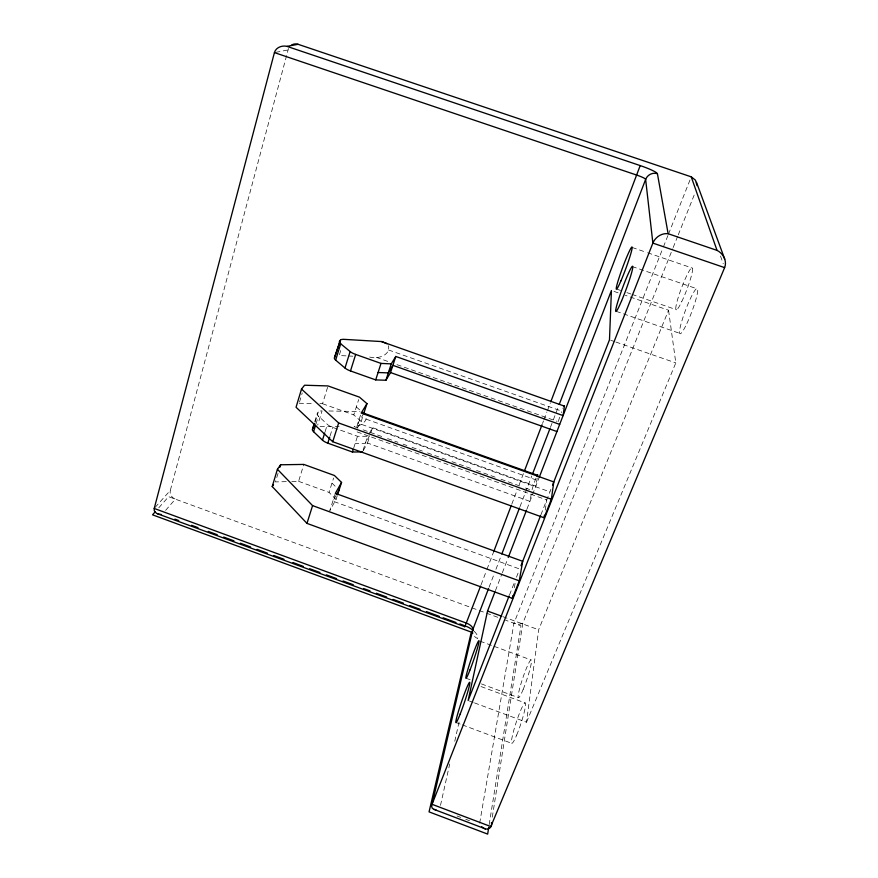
<?xml version="1.0" encoding="UTF-8"?>
<svg xmlns="http://www.w3.org/2000/svg" width="878" height="878" viewBox="0 0 878 878"><rect width="100%" height="100%" fill="white"/><g stroke="black" fill="none" stroke-linecap="round" stroke-linejoin="round"><path stroke-width="0.66" stroke-dasharray="4.39 3.29" d="M474.482 702.894L526.504 722.243L538.653 629.767L668.553 310.23L625.388 295.337M545.227 510.118L546.742 499.933L355.327 431.274M492.295 817.133L522.838 623.204L672.658 248.825M489.167 824.629L520.95 625.805L505.519 620.153M479.684 823.125L513.948 623.237L662.945 248.057M537.237 478.049L535.821 486.127L372.524 427.652L368.859 434.127M514.31 587.722L515.518 581.049M531.267 494.018L529.939 501.371L367.498 443.039L362.537 451.929L367.641 436.289L357.489 436.278L332.751 427.399A8.923 3.38 17.4 0 1 327.384 424.403L318.407 416.084A8.835 3.314 17.2 0 1 317.397 413.22L318.264 412.001A8.813 3.292 17.2 0 1 322.072 410.893L317.693 425.073M440.493 805.367L449.712 763.981M454.771 741.284L459.227 721.255M155.132 507.374L170.31 490.418L288.105 49.914A8.648 8.045 77.2 0 1 288.642 48.466M278.041 473.352L275.462 481.923L286.349 481.638M299.53 401.97L302.241 392.949M357.95 427.981L354.086 426.587L358.63 425.841L362.713 423.69L365.511 420.606L366.466 417.116M314.763 421.627L317.397 413.22M315.07 422.351L318.264 412.001M315.992 423.898L318.407 416.084M291.792 481.506L298.597 481.331L303.81 464.418M319.932 403.671L322.533 403.715L327.626 387.209M340.719 350.552L339.182 355.535L347.128 355.919M325.123 431.669L327.384 424.403M330.095 435.894L332.751 427.399M366.159 419.157L535.382 479.684M369.671 357.028C376.871 359.541 391.061 355.458 388.416 345.68M335.363 493.348L329.799 510.634L336.065 499.395L329.03 492.371L333.618 478.027M357.291 428.014L361.198 421.484L353.79 414.899L358.685 399.6M356.83 426.609L361.187 413.077M336.065 499.395L337.185 495.905M361.198 421.484L363.042 415.766M353.604 448.318L357.489 436.278M367.498 443.039L369.857 435.795M371.01 432.272L372.524 427.652M481.1 584.737L486.467 570.656M486.95 569.383L493.776 551.461M511.808 504.115L517.175 490.034M519.128 484.919L523.507 473.396M542.527 423.492L543.493 420.924M543.987 419.651L546.906 411.969M547.4 410.684L550.319 403.013M489.057 587.261L493.963 574.475M495.927 569.361L501.327 555.291M519.985 506.705L531.761 476.008M550.418 427.421L552.877 421.023M553.359 419.75L558.759 405.68M495.433 590.642L501.865 574.003M502.337 572.785L507.78 558.682M526.976 509.02L538.872 478.225M509.514 594.922L514.607 581.938M516.462 577.219L519.216 570.184M540.914 514.804L551.077 488.881M663.45 246.784L668.004 235.337M668.509 234.064L690.229 179.386M673.174 247.552L677.761 236.094M678.266 234.821L694.575 194.071M526.504 722.243L675.808 362.91L668.553 310.23M335.956 495.62L332.85 501.151L519.677 569.01M369.638 435.686L365.336 443.346L355.195 443.379M363.777 413.472L357.961 423.108L549.902 491.856M522.783 623.281L519.304 624.291L513.948 623.237M165.613 510.348L175.359 499.143A7.287 6.376 38.3 0 1 170.31 490.418M158.797 507.769L168.631 496.674L498.495 617.574M275.67 52.362L288.105 49.914M320.02 426.379L339.095 426.499M328.899 410.992L359.958 411.519M299.146 403.254L313.435 403.54M348.456 355.985L353.757 356.248M632.193 247.475L646.318 252.315M647.602 252.754L692.566 268.152M632.16 266.517L696.528 288.621M616.718 289.103L620.548 290.431M626.925 292.626L630.755 293.954M632.028 294.393L676.686 309.802M613.974 291.386L619.045 293.142M616.224 311.339L680.571 333.629M610.759 340.258L614.589 341.597M615.862 342.036L675.808 362.91M388.57 349.993L561.788 411.167A8.835 0.604 -70.2 0 0 561.24 412.638M376.3 357.346L390.501 362.373M396.955 364.655L557.08 421.33M322.533 403.715L353.79 414.899M363.108 429.825L382.435 436.75M387.593 438.605L397.899 442.292M403.057 444.147L406.92 445.53M412.078 447.374L422.384 451.072M427.542 452.916L446.869 459.852M452.027 461.696L471.354 468.622M476.513 470.476L495.85 477.402M500.998 479.245L520.336 486.182M525.483 488.025L531.925 490.341M298.597 481.331L329.03 492.371M502.874 616.663L538.653 629.767M480.101 641.181L492.832 645.868M494.105 646.34L531.003 659.927M466.053 678.222L471.179 680.121M481.418 683.918L518.536 697.681M481.012 686.541L525.121 702.905M469.412 701.006L473.209 702.422M456 722.517L461.082 724.416M462.344 724.888L511.819 743.37M457.032 815.98L460.763 817.396M465.746 819.284L469.489 820.7M356.336 406.942L360.057 410.213M331.994 483.109L337.295 488.344M720.498 256.025L723.252 263.762M474.208 631.304A15.398 7.529 22.2 0 1 477.632 638.46A7.759 6.804 17 0 1 472.946 634.059M558.43 421.495A8.835 0.604 -70.2 0 1 559.813 416.699M562.875 408.5A8.835 0.604 -70.2 0 1 563.127 407.908M532.09 489.628A8.637 0.582 -70.4 0 1 536.392 477.16M681.712 301.714A22.619 2.788 -69.2 0 0 692.435 267.801A22.619 2.788 -69.2 0 0 678.431 296.819A22.619 2.788 -69.2 0 0 681.712 301.714M686.87 323.521A24.211 3.216 -69.2 0 0 697.253 288.445A24.211 3.216 -69.2 0 0 681.767 321.249A24.211 3.216 -69.2 0 0 686.87 323.521M523.167 689.428A19.898 2.162 -71.4 0 0 531.223 659.971A19.898 2.162 -71.4 0 0 520.039 687.002A19.898 2.162 -71.4 0 0 523.167 689.428M516.67 735.105A21.302 2.436 -71.7 0 0 525.34 703.015A21.302 2.436 -71.7 0 0 513.509 731.297A21.302 2.436 -71.7 0 0 516.67 735.105"/><path stroke-width="1.32" d="M161.168 514.431C157.875 514.596 153.233 512.379 154.221 508.45L274.43 52.603C275.846 47.412 282.068 45.14 286.952 46.369L640.194 165.58L550.813 401.729M480.617 586.021L464.824 626.771L464.901 626.102M551.373 499.242L553.798 481.923L361.187 413.077L366.96 403.628L359.464 397.152L328.021 385.936L304.567 385.222L301.505 389.075L296.051 407.26L332.74 441.722L544.086 517.768L551.373 499.242L338.656 422.976L301.505 389.075M381.37 341.542L564.411 406.13L563.094 415.59L395.791 356.457L391.259 363.876L385.914 380.262L375.696 379.9L350.487 370.944A9.087 3.04 17.5 0 1 344.988 368.025L335.659 360.134A8.989 2.974 17.3 0 1 334.551 357.489L340.39 340.159A9.01 2.864 17.4 0 1 344.176 339.358L381.886 341.586L387.066 343.77M544.086 517.768L544.47 515.21M491.439 822.521C492.997 828.25 486.489 831.049 482.768 827.537M488.739 827.339L487.652 834.1L429.057 811.876L471.288 632.105L152.542 514.826L155.219 511.797M519.282 580.841L522.695 561.305L335.363 493.348L341.542 482.417L334.43 475.492L303.81 464.418L280.62 464.78L277.415 469.28L272.224 486.555L306.971 523.387L512.379 598.39L519.282 580.841L312.579 505.618L277.415 469.28M512.379 598.39L512.862 595.723M494.951 591.882L487.542 611.044L468.139 700.534L509.108 595.964M154.221 508.45L466.481 623.128A7.715 3.731 22.2 0 1 472.825 629.46A7.759 6.804 17 0 0 472.704 633.367M279.884 467.228L280.62 464.78M362.537 451.929L352.407 452.016L327.801 443.16A8.879 3.468 17.4 0 1 322.478 440.152L313.578 431.713A8.791 3.402 17.2 0 1 312.601 428.782L314.203 423.591M312.601 428.782L314.675 423.646M340.39 340.159L334.551 357.489M313.578 431.713L315.586 425.204M335.659 360.134L340.697 343.781A9.043 2.875 17.4 0 1 339.566 341.191M322.478 440.152L324.739 432.887M344.988 368.025L350.124 351.551L340.697 343.781M327.801 443.16L329.711 437.101M350.487 370.944L355.678 354.438A9.131 2.941 17.5 0 1 350.124 351.551M306.971 523.387L312.579 505.618M332.74 441.722L338.656 422.976M337.569 494.742L341.542 482.417M363.777 413.472L366.96 403.628M352.407 452.016L353.197 449.547M375.696 379.9L381.019 363.415L391.259 363.876M385.914 380.262L390.534 372.557L395.791 356.457M493.776 551.461L511.325 505.388M524.484 470.838L542.033 424.765M488.563 588.545L472.858 629.46L431.625 806.256L432.174 808.1L433.754 809.307L485.402 828.876M501.821 554.018L519.491 507.978M532.748 473.451L549.924 428.694M559.253 404.407L645.659 179.342A9.219 8.813 -33.2 0 1 657.424 173.723L668.125 233.713L717.03 250.384C723.121 253.369 727.324 261.029 724.624 267.625L490.802 826.56L432.042 804.303L652.87 243.107C655.24 237.214 661.694 232.868 668.125 233.713M508.252 557.475L526.537 510.151M539.158 477.522L611.428 290.508L609.486 339.819L552.569 485.062M520.972 565.706L540.585 515.638M336.581 494.512L339.062 490.089M272.224 486.555L273.519 484.7M286.952 46.369L298.092 44.306L691.238 176.84L695.431 180.144L697.077 185.642M378.089 372.502L388.317 372.909L392.894 365.336L559.692 424.381M435.938 809.757L433.908 809.373M274.43 52.603L637.088 175.216A8.901 1.163 19.1 0 1 645.626 179.332L652.87 243.107L724.624 267.625M355.678 354.438L381.019 363.415M390.534 372.557L556.926 431.537M362.79 412.847L537.709 475.36A8.637 0.582 -70.4 0 0 536.864 476.117M487.542 611.044L501.601 616.191M157.403 513.707L464.813 626.694M174.898 519.139L178.75 520.555M191.591 525.274L198 527.634M208.273 531.409L217.261 534.713M223.671 537.073L233.943 540.848M240.363 543.208L250.625 546.983M257.045 549.343L267.318 553.129M273.727 555.489L284 559.264M292.978 562.568L303.25 566.343M309.671 568.703L319.932 572.478M326.353 574.838L336.625 578.613M343.035 580.973L353.307 584.748M363.58 588.523L369.989 590.883M376.41 593.243L386.682 597.018M393.092 599.378L403.364 603.153M409.785 605.513L420.046 609.288M426.467 611.648L439.307 616.367M443.149 617.783L455.989 622.502M459.842 623.918L463.694 625.334M363.075 412.364L365.248 413.988M482.483 827.339L481.726 826.747M724.734 259.142L696.506 182.328M691.238 176.84L717.03 250.384M291.233 45.316A8.648 8.045 77.2 0 1 298.092 44.306M640.194 165.58A17.856 2.217 19.1 0 1 657.37 173.712M466.372 626.376A15.398 7.529 22.2 0 1 473.22 630.437M563.983 406.141A8.835 0.604 -70.2 0 1 564.411 406.13M313.479 427.531A8.769 3.38 17.2 0 1 313.863 427.147M620.976 280.795A22.532 1.679 -69.7 0 0 632.149 247.168A22.532 1.679 -69.7 0 0 619.473 276.526A22.532 1.679 -69.7 0 0 620.976 280.795M621.547 300.945A24.123 1.932 -69.7 0 0 632.643 266.253A24.123 1.932 -69.7 0 0 618.551 299.398A24.123 1.932 -69.7 0 0 621.547 300.945M470.081 669.771A19.843 1.295 -71 0 0 478.971 640.731A19.843 1.295 -71 0 0 468.358 667.873A19.843 1.295 -71 0 0 470.081 669.771M460.182 714.044A21.226 1.46 -71.2 0 0 469.785 682.415A21.226 1.46 -71.2 0 0 458.601 710.829A21.226 1.46 -71.2 0 0 460.182 714.044"/></g></svg>
